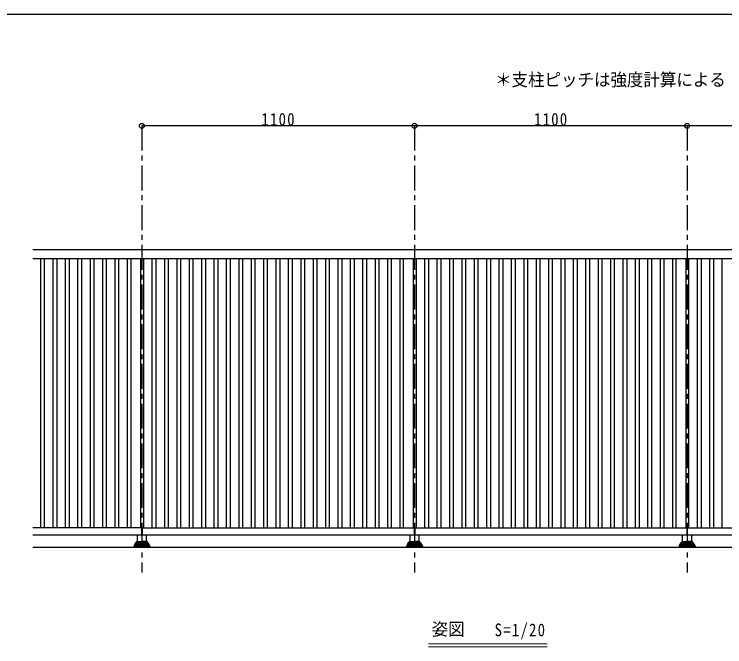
# Model space of a CAD drawing. Units: millimetres at full size, sheet at 1:5, with parts at other scales. Extents: x -1050 to 1050, y -742 to 742.
# Drawn here: x -109 to 608, y 45 to 682 of the extents above; entities that cross this region are included whole.
import ezdxf
from ezdxf.enums import TextEntityAlignment as Align

# ---------------------------------------------------------------- set-up
doc = ezdxf.new("R2010")
doc.units = ezdxf.units.MM
doc.header["$LTSCALE"] = 5
doc.linetypes.add('CHAIN1', pattern=[8, 5, -1, 1, -1])
doc.layers.add('0-9_文字', color=3, linetype='Continuous', lineweight=20)
doc.layers.add('1-5_図枠1_1', color=7, linetype='Continuous')
doc.layers.add('1-6_姿図', color=7, linetype='Continuous')
doc.styles.add('ＭＳ ゴシック', font='')
doc.styles.get('ＭＳ ゴシック').set_extended_font_data('MS Gothic')

# ---------------------------------------------------------------- blocks, each defined once
blk = doc.blocks.new('dimension_origin')
at = {"color": 0, "linetype": 'Continuous', "lineweight": -2}
blk.add_circle((0, 0), 1.25, dxfattribs=at)

msp = doc.modelspace()

# ---------------------------------------------------------------- linework, layer by layer
at = {"layer": '0-9_文字'}
for p, q in [((429.008, 48), (309.255, 48)), ((429.008, 45), (309.255, 45))]:
    msp.add_line(p, q, dxfattribs=at)
at = {"layer": '1-5_図枠1_1'}
msp.add_line((-990, 682.5), (703.535, 682.5), dxfattribs=at)
at = {"layer": '1-6_姿図', "linetype": 'CHAIN1'}
for p, q in [((20, 570), (20, 120)), ((295, 570), (295, 120)), ((570, 570), (570, 120))]:
    msp.add_line(p, q, dxfattribs=at)
at = {"layer": '1-6_姿図'}
for p, q in [((295, 570), (20, 570)), ((570, 570), (295, 570)), ((845, 570), (570, 570)), ((849.75, 445), (-90, 445)), ((-90, 436.25), (849.75, 436.25)), ((-81.935, 165), (-81.935, 436.25)), ((-78.065, 165), (-78.065, 436.25)), ((-69.435, 165), (-69.435, 436.25)), ((-65.565, 165), (-65.565, 436.25)), ((-56.935, 165), (-56.935, 436.25)), ((-53.065, 165), (-53.065, 436.25)), ((-44.435, 165), (-44.435, 436.25)), ((-40.565, 165), (-40.565, 436.25)), ((-31.935, 165), (-31.935, 436.25)), ((-28.065, 165), (-28.065, 436.25)), ((-19.435, 165), (-19.435, 436.25)), ((-15.565, 165), (-15.565, 436.25)), ((-6.935, 165), (-6.935, 436.25)), ((-3.065, 165), (-3.065, 436.25)), ((5.565, 165), (5.565, 436.25)), ((8.75, 436.25), (8.75, 165)), ((18.75, 436.25), (18.75, 165)), ((21.935, 165), (21.935, 436.25)), ((30.565, 165), (30.565, 436.25)), ((34.435, 165), (34.435, 436.25)), ((43.065, 165), (43.065, 436.25)), ((46.935, 165), (46.935, 436.25)), ((55.565, 165), (55.565, 436.25)), ((59.435, 165), (59.435, 436.25)), ((68.065, 165), (68.065, 436.25)), ((71.935, 165), (71.935, 436.25)), ((80.565, 165), (80.565, 436.25)), ((84.435, 165), (84.435, 436.25)), ((93.065, 165), (93.065, 436.25)), ((96.935, 165), (96.935, 436.25)), ((105.565, 165), (105.565, 436.25)), ((109.435, 165), (109.435, 436.25)), ((118.065, 165), (118.065, 436.25)), ((121.935, 165), (121.935, 436.25)), ((130.565, 165), (130.565, 436.25)), ((134.435, 165), (134.435, 436.25)), ((143.065, 165), (143.065, 436.25)), ((146.935, 165), (146.935, 436.25)), ((155.565, 165), (155.565, 436.25)), ((159.435, 165), (159.435, 436.25)), ((168.065, 165), (168.065, 436.25)), ((171.935, 165), (171.935, 436.25)), ((180.565, 165), (180.565, 436.25)), ((184.435, 165), (184.435, 436.25)), ((193.065, 165), (193.065, 436.25)), ((196.935, 165), (196.935, 436.25)), ((205.565, 165), (205.565, 436.25)), ((209.435, 165), (209.435, 436.25)), ((218.065, 165), (218.065, 436.25)), ((221.935, 165), (221.935, 436.25)), ((230.565, 165), (230.565, 436.25)), ((234.435, 165), (234.435, 436.25)), ((243.065, 165), (243.065, 436.25)), ((246.935, 165), (246.935, 436.25)), ((255.565, 165), (255.565, 436.25)), ((259.435, 165), (259.435, 436.25)), ((268.065, 165), (268.065, 436.25)), ((271.935, 165), (271.935, 436.25)), ((280.565, 165), (280.565, 436.25)), ((283.75, 436.25), (283.75, 165)), ((293.75, 436.25), (293.75, 165)), ((296.935, 165), (296.935, 436.25)), ((305.565, 165), (305.565, 436.25)), ((309.435, 165), (309.435, 436.25)), ((318.065, 165), (318.065, 436.25)), ((321.935, 165), (321.935, 436.25)), ((330.565, 165), (330.565, 436.25)), ((334.435, 165), (334.435, 436.25)), ((343.065, 165), (343.065, 436.25)), ((346.935, 165), (346.935, 436.25)), ((355.565, 165), (355.565, 436.25)), ((359.435, 165), (359.435, 436.25)), ((368.065, 165), (368.065, 436.25)), ((371.935, 165), (371.935, 436.25)), ((380.565, 165), (380.565, 436.25)), ((384.435, 165), (384.435, 436.25)), ((393.065, 165), (393.065, 436.25)), ((396.935, 165), (396.935, 436.25)), ((405.565, 165), (405.565, 436.25)), ((409.435, 165), (409.435, 436.25)), ((418.065, 165), (418.065, 436.25)), ((421.935, 165), (421.935, 436.25)), ((430.565, 165), (430.565, 436.25)), ((434.435, 165), (434.435, 436.25)), ((443.065, 165), (443.065, 436.25)), ((446.935, 165), (446.935, 436.25)), ((455.565, 165), (455.565, 436.25)), ((459.435, 165), (459.435, 436.25)), ((468.065, 165), (468.065, 436.25)), ((471.935, 165), (471.935, 436.25)), ((480.565, 165), (480.565, 436.25)), ((484.435, 165), (484.435, 436.25)), ((493.065, 165), (493.065, 436.25)), ((496.935, 165), (496.935, 436.25)), ((505.565, 165), (505.565, 436.25)), ((509.435, 165), (509.435, 436.25)), ((518.065, 165), (518.065, 436.25)), ((521.935, 165), (521.935, 436.25)), ((530.565, 165), (530.565, 436.25)), ((534.435, 165), (534.435, 436.25)), ((543.065, 165), (543.065, 436.25)), ((546.935, 165), (546.935, 436.25)), ((555.565, 165), (555.565, 436.25)), ((558.75, 436.25), (558.75, 165)), ((568.75, 436.25), (568.75, 165)), ((571.935, 165), (571.935, 436.25)), ((580.565, 165), (580.565, 436.25)), ((584.435, 165), (584.435, 436.25)), ((593.065, 165), (593.065, 436.25)), ((596.935, 165), (596.935, 436.25)), ((605.565, 165), (605.565, 436.25)), ((19.75, 165), (-90, 165)), ((20.25, 165), (20.25, 157.5)), ((20.25, 165), (294.75, 165)), ((294.75, 165), (294.75, 157.5)), ((295.25, 165), (295.25, 157.5)), ((295.25, 165), (569.75, 165)), ((569.75, 165), (569.75, 157.5)), ((570.25, 165), (570.25, 157.5)), ((570.25, 165), (844.75, 165)), ((14.528, 150.6), (20, 150.6)), ((14.75, 150.75), (14.75, 150.6)), ((15.25, 157.5), (15.25, 151.25)), ((15.25, 151.25), (20, 151.25)), ((24.75, 151.25), (20, 151.25)), ((25.473, 150.6), (20, 150.6)), ((294.75, 157.5), (20.25, 157.5)), ((24.75, 151.25), (24.75, 157.5)), ((25.25, 150.75), (25.25, 150.6)), ((289.528, 150.6), (295, 150.6)), ((289.75, 150.75), (289.75, 150.6)), ((290.25, 157.5), (290.25, 151.25)), ((290.25, 151.25), (295, 151.25)), ((299.75, 151.25), (295, 151.25)), ((300.473, 150.6), (295, 150.6)), ((569.75, 157.5), (295.25, 157.5)), ((299.75, 151.25), (299.75, 157.5)), ((300.25, 150.75), (300.25, 150.6)), ((564.528, 150.6), (570, 150.6)), ((564.75, 150.75), (564.75, 150.6)), ((565.25, 157.5), (565.25, 151.25)), ((565.25, 151.25), (570, 151.25)), ((574.75, 151.25), (570, 151.25)), ((575.473, 150.6), (570, 150.6)), ((844.75, 157.5), (570.25, 157.5)), ((574.75, 151.25), (574.75, 157.5)), ((575.25, 150.75), (575.25, 150.6)), ((897.646, 145), (-90, 145)), ((11.75, 145.482), (11.75, 145)), ((11.941, 146.311), (11.941, 145.8)), ((11.941, 145.8), (20, 145.8)), ((12.187, 147.014), (12.187, 146.599)), ((12.187, 146.6), (20, 146.6)), ((12.505, 147.76), (12.505, 147.407)), ((12.505, 147.407), (20, 147.407)), ((12.908, 148.524), (12.908, 148.2)), ((12.908, 148.2), (20, 148.2)), ((13.36, 149.001), (20, 149.001)), ((13.424, 149.302), (13.424, 149.001)), ((13.882, 149.8), (20, 149.8)), ((14.073, 150.1), (14.073, 149.8)), ((26.119, 149.8), (20, 149.8)), ((26.64, 149.001), (20, 149.001)), ((27.092, 148.2), (20, 148.2)), ((27.495, 147.407), (20, 147.407)), ((27.813, 146.6), (20, 146.6)), ((28.059, 145.8), (20, 145.8)), ((25.928, 150.1), (25.928, 149.8)), ((26.576, 149.302), (26.576, 149.001)), ((27.092, 148.524), (27.092, 148.2)), ((27.495, 147.76), (27.495, 147.407)), ((27.813, 147.014), (27.813, 146.599)), ((28.059, 146.311), (28.059, 145.8)), ((28.25, 145.482), (28.25, 145)), ((286.75, 145.482), (286.75, 145)), ((286.941, 146.311), (286.941, 145.8)), ((286.941, 145.8), (295, 145.8)), ((287.187, 147.014), (287.187, 146.599)), ((287.187, 146.6), (295, 146.6)), ((287.505, 147.76), (287.505, 147.407)), ((287.505, 147.407), (295, 147.407)), ((287.908, 148.524), (287.908, 148.2)), ((287.908, 148.2), (295, 148.2)), ((288.36, 149.001), (295, 149.001)), ((288.424, 149.302), (288.424, 149.001)), ((288.882, 149.8), (295, 149.8)), ((289.073, 150.1), (289.073, 149.8)), ((301.119, 149.8), (295, 149.8)), ((301.64, 149.001), (295, 149.001)), ((302.092, 148.2), (295, 148.2)), ((302.495, 147.407), (295, 147.407)), ((302.813, 146.6), (295, 146.6)), ((303.059, 145.8), (295, 145.8)), ((300.928, 150.1), (300.928, 149.8)), ((301.576, 149.302), (301.576, 149.001)), ((302.092, 148.524), (302.092, 148.2)), ((302.495, 147.76), (302.495, 147.407)), ((302.813, 147.014), (302.813, 146.599)), ((303.059, 146.311), (303.059, 145.8)), ((303.25, 145.482), (303.25, 145)), ((561.75, 145.482), (561.75, 145)), ((561.941, 146.311), (561.941, 145.8)), ((561.941, 145.8), (570, 145.8)), ((562.187, 147.014), (562.187, 146.599)), ((562.187, 146.6), (570, 146.6)), ((562.505, 147.76), (562.505, 147.407)), ((562.505, 147.407), (570, 147.407)), ((562.908, 148.524), (562.908, 148.2)), ((562.908, 148.2), (570, 148.2)), ((563.36, 149.001), (570, 149.001)), ((563.424, 149.302), (563.424, 149.001)), ((563.882, 149.8), (570, 149.8)), ((564.073, 150.1), (564.073, 149.8)), ((576.119, 149.8), (570, 149.8)), ((576.64, 149.001), (570, 149.001)), ((577.092, 148.2), (570, 148.2)), ((577.495, 147.407), (570, 147.407)), ((577.813, 146.6), (570, 146.6)), ((578.059, 145.8), (570, 145.8)), ((575.928, 150.1), (575.928, 149.8)), ((576.576, 149.302), (576.576, 149.001)), ((577.092, 148.524), (577.092, 148.2)), ((577.495, 147.76), (577.495, 147.407)), ((577.813, 147.014), (577.813, 146.599)), ((578.059, 146.311), (578.059, 145.8)), ((578.25, 145.482), (578.25, 145))]:
    msp.add_line(p, q, dxfattribs=at)
msp.add_lwpolyline([(19.75, 165), (19.75, 157.5), (-90, 157.5)], dxfattribs=at)
for centre, radius, start, end in [((14.584, 150.089), 0.512, 86.56134, 178.79631), ((15.25, 150.75), 0.5, 90, 180), ((24.75, 150.75), 0.5, 0, 90), ((25.416, 150.089), 0.512, 1.20369, 93.43866), ((289.584, 150.089), 0.512, 86.56134, 178.79631), ((290.25, 150.75), 0.5, 90, 180), ((299.75, 150.75), 0.5, 0, 90), ((300.416, 150.089), 0.512, 1.20369, 93.43866), ((564.584, 150.089), 0.512, 86.56134, 178.79631), ((565.25, 150.75), 0.5, 90, 180), ((574.75, 150.75), 0.5, 0, 90), ((575.416, 150.089), 0.512, 1.20369, 93.43866), ((12.114, 145.48), 0.364, 118.33625, 179.71056), ((12.244, 146.303), 0.303, 100.92102, 178.46143), ((12.556, 147.04), 0.37, 97.87545, 184.11221), ((12.92, 147.785), 0.415, 91.62275, 183.49063), ((13.373, 148.536), 0.466, 91.64474, 181.439), ((13.912, 149.312), 0.488, 86.57068, 181.25523), ((26.088, 149.312), 0.488, 358.74477, 93.42932), ((26.627, 148.536), 0.466, 358.561, 88.35526), ((27.081, 147.785), 0.415, 356.50937, 88.37725), ((27.444, 147.04), 0.37, 355.88779, 82.12455), ((27.756, 146.303), 0.303, 1.53857, 79.07898), ((27.886, 145.48), 0.364, 0.28944, 61.66375), ((287.114, 145.48), 0.364, 118.33625, 179.71056), ((287.244, 146.303), 0.303, 100.92102, 178.46143), ((287.556, 147.04), 0.37, 97.87545, 184.11221), ((287.92, 147.785), 0.415, 91.62275, 183.49063), ((288.373, 148.536), 0.466, 91.64474, 181.439), ((288.912, 149.312), 0.488, 86.57068, 181.25523), ((301.088, 149.312), 0.488, 358.74477, 93.42932), ((301.627, 148.536), 0.466, 358.561, 88.35526), ((302.081, 147.785), 0.415, 356.50937, 88.37725), ((302.444, 147.04), 0.37, 355.88779, 82.12455), ((302.756, 146.303), 0.303, 1.53857, 79.07898), ((302.886, 145.48), 0.364, 0.28944, 61.66375), ((562.114, 145.48), 0.364, 118.33625, 179.71056), ((562.244, 146.303), 0.303, 100.92102, 178.46143), ((562.556, 147.04), 0.37, 97.87545, 184.11221), ((562.92, 147.785), 0.415, 91.62275, 183.49063), ((563.373, 148.536), 0.466, 91.64474, 181.439), ((563.912, 149.312), 0.488, 86.57068, 181.25523), ((576.088, 149.312), 0.488, 358.74477, 93.42932), ((576.627, 148.536), 0.466, 358.561, 88.35526), ((577.081, 147.785), 0.415, 356.50937, 88.37725), ((577.444, 147.04), 0.37, 355.88779, 82.12455), ((577.756, 146.303), 0.303, 1.53857, 79.07898), ((577.886, 145.48), 0.364, 0.28944, 61.66375)]:
    msp.add_arc(centre, radius, start, end, dxfattribs=at)

# ---------------------------------------------------------------- block references
at = {"layer": '1-6_姿図', "xscale": 2, "yscale": 2, "rotation": 180}
for p in [(20, 570), (295, 570), (570, 570)]:
    msp.add_blockref('dimension_origin', p, dxfattribs=at)
at = {"layer": '1-6_姿図', "xscale": 2, "yscale": 2}
for p in [(295, 570), (570, 570)]:
    msp.add_blockref('dimension_origin', p, dxfattribs=at)

# ---------------------------------------------------------------- texts
at = {"layer": '0-9_文字', "style": 'ＭＳ ゴシック', "width": 0.95}
for s, p in [('＊支柱ピッチは強度計算による', (376.373, 606.251)), ('姿図', (312.321, 52.481))]:
    msp.add_text(s, height=12.83, dxfattribs=at).set_placement(p, align=Align.BOTTOM_LEFT)
at = {"layer": '0-9_文字', "insert": (375.914, 52.481), "char_height": 12.83, "attachment_point": 7, "style": 'ＭＳ ゴシック'}
msp.add_mtext('\\T1.17;\\W0.85;S=1/20', dxfattribs=at)
at = {"layer": '1-6_姿図', "char_height": 12.83, "attachment_point": 7, "style": 'ＭＳ ゴシック'}
for insert in [(140.625, 570), (415.625, 570)]:
    msp.add_mtext('\\T1.17;\\W0.85;1100', dxfattribs=dict(at, insert=insert))

doc.saveas('drawing.dxf')
